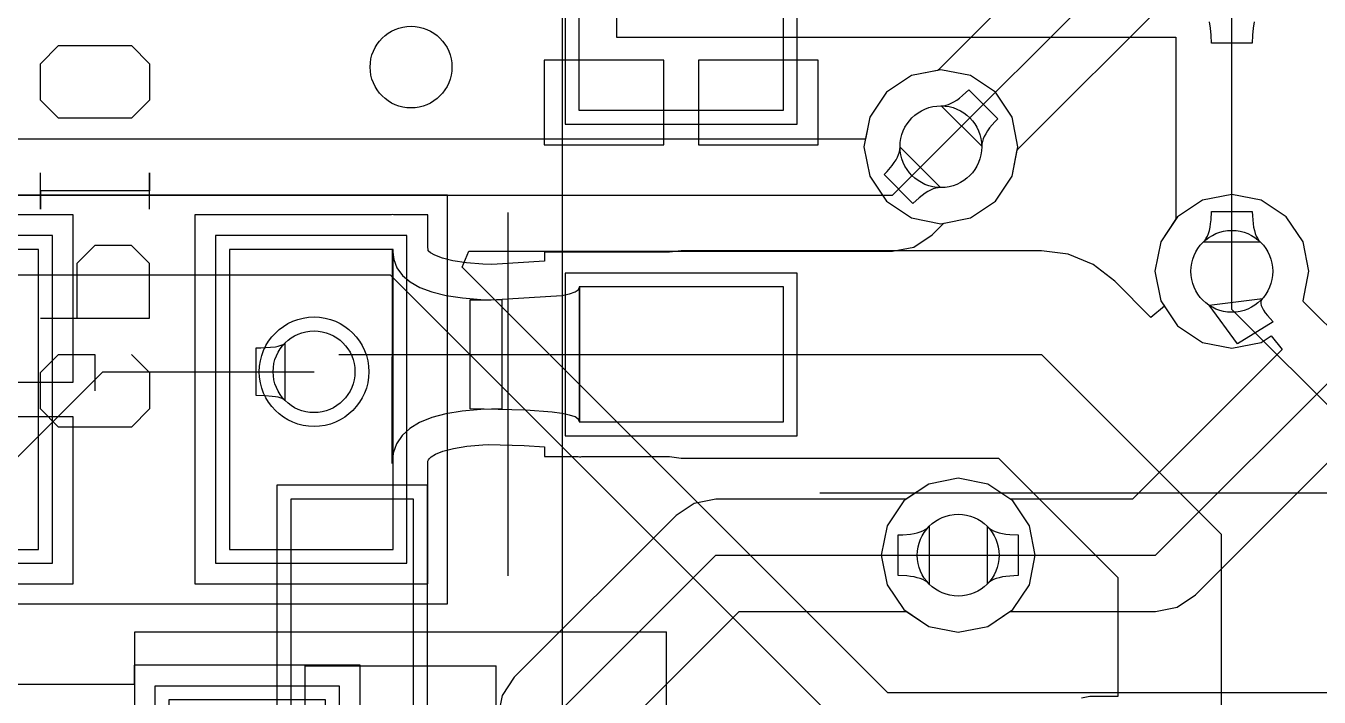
# Model space of a CAD drawing. Header units: millimetres. Extents: x 54.7 to 132.3, y 69.9 to 97.5.
# Drawn here: x 96.82 to 106.3, y 86.61 to 91.54 of the extents above; entities that cross this region are included whole.
import ezdxf

# ---------------------------------------------------------------- set-up
doc = ezdxf.new("R2010")
doc.units = ezdxf.units.MM
for name, color, linetype in [('BottomLayer', 5, 'Continuous'), ('BottomOverlay', 54, 'Continuous'), ('BottomPaste', 16, 'Continuous'), ('BottomSolder', 6, 'Continuous'), ('Mechanical13', 56, 'Continuous'), ('Mechanical15', 56, 'Continuous'), ('MultiLayer', 9, 'Continuous'), ('TopLayer', 1, 'Continuous'), ('TopOverlay', 2, 'Continuous'), ('TopPaste', 8, 'Continuous'), ('TopSolder', 216, 'Continuous')]:
    doc.layers.add(name, color=color, linetype=linetype)

# ---------------------------------------------------------------- blocks, each defined once
blk = doc.blocks.new('ESP32_WROVER_B_3')
at = {"layer": 'BottomOverlay'}
blk.add_line((0, 1.1), (18, 1.1), dxfattribs=at)
blk = doc.blocks.new('LM39100_11')
at = {"layer": 'TopLayer'}
for p, q in [((-1.5892, 3.8235), (-1.5892, 2.3249)), ((1.6908, 3.8235), (-1.5892, 3.8235)), ((1.6908, 2.3249), (1.6908, 3.8235)), ((-1.5892, 2.3249), (1.6908, 2.3249)), ((-2.7305, -2.4765), (-2.7305, -3.9751)), ((-1.7399, -2.4765), (-2.7305, -2.4765)), ((-1.7399, -3.9751), (-1.7399, -2.4765)), ((-0.4442, -2.4758), (-0.4442, -3.9758)), ((0.5458, -2.4758), (-0.4442, -2.4758)), ((0.5458, -3.9758), (0.5458, -2.4758)), ((1.8415, -2.4765), (1.8415, -3.9751)), ((2.8321, -2.4765), (1.8415, -2.4765)), ((2.8321, -3.9751), (2.8321, -2.4765)), ((-2.7305, -3.9751), (-1.7399, -3.9751)), ((-0.4442, -3.9758), (0.5458, -3.9758)), ((1.8415, -3.9751), (2.8321, -3.9751))]:
    blk.add_line(p, q, dxfattribs=at)
at = {"layer": 'TopOverlay'}
for p, q in [((-3.2512, -2.2098), (-3.2512, 1.8542)), ((-2.2352, 1.8542), (-3.2512, 1.8542)), ((3.3528, 1.8542), (2.3368, 1.8542)), ((3.3528, -2.2098), (3.3528, 1.8542))]:
    blk.add_line(p, q, dxfattribs=at)
at = {"layer": 'TopPaste'}
for p, q in [((-1.5892, 3.8235), (-1.5892, 2.3249)), ((1.6908, 3.8235), (-1.5892, 3.8235)), ((1.6908, 2.3249), (1.6908, 3.8235)), ((-1.5892, 2.3249), (1.6908, 2.3249)), ((-2.7305, -2.4765), (-2.7305, -3.9751)), ((-1.7399, -2.4765), (-2.7305, -2.4765)), ((-1.7399, -3.9751), (-1.7399, -2.4765)), ((-0.4442, -2.4758), (-0.4442, -3.9758)), ((0.5458, -2.4758), (-0.4442, -2.4758)), ((0.5458, -3.9758), (0.5458, -2.4758)), ((1.8415, -2.4765), (1.8415, -3.9751)), ((2.8321, -2.4765), (1.8415, -2.4765)), ((2.8321, -3.9751), (2.8321, -2.4765)), ((-2.7305, -3.9751), (-1.7399, -3.9751)), ((-0.4442, -3.9758), (0.5458, -3.9758)), ((1.8415, -3.9751), (2.8321, -3.9751))]:
    blk.add_line(p, q, dxfattribs=at)
at = {"layer": 'TopSolder'}
for p, q in [((-1.6908, 3.9251), (-1.6908, 2.2233)), ((1.7924, 3.9251), (-1.6908, 3.9251)), ((1.7924, 2.2233), (1.7924, 3.9251)), ((-1.6908, 2.2233), (1.7924, 2.2233)), ((-2.8321, -2.3749), (-2.8321, -4.0767)), ((-1.6383, -2.3749), (-2.8321, -2.3749)), ((-1.6383, -4.0767), (-1.6383, -2.3749)), ((-0.5458, -2.3742), (-0.5458, -4.0774)), ((0.6474, -2.3742), (-0.5458, -2.3742)), ((0.6474, -4.0774), (0.6474, -2.3742)), ((1.7399, -2.3749), (1.7399, -4.0767)), ((2.9337, -2.3749), (1.7399, -2.3749)), ((2.9337, -4.0767), (2.9337, -2.3749)), ((-2.8321, -4.0767), (-1.6383, -4.0767)), ((-0.5458, -4.0774), (0.6474, -4.0774)), ((1.7399, -4.0767), (2.9337, -4.0767))]:
    blk.add_line(p, q, dxfattribs=at)
blk = doc.blocks.new('__2812__B_55')
at = {"layer": 'BottomLayer'}
for p, q in [((-1.25, 3.75), (-1.25, 2.85)), ((1.25, 3.75), (-1.25, 3.75)), ((1.25, 2.85), (1.25, 3.75)), ((3.65, 3.75), (3.65, 2.85)), ((6.15, 3.75), (3.65, 3.75)), ((6.15, 2.85), (6.15, 3.75)), ((-1.25, 2.85), (1.25, 2.85)), ((3.65, 2.85), (6.15, 2.85)), ((-1.25, 0.45), (-1.25, -0.45)), ((1.25, 0.45), (-1.25, 0.45)), ((1.25, -0.45), (1.25, 0.45)), ((3.65, 0.45), (3.65, -0.45)), ((6.15, 0.45), (3.65, 0.45)), ((6.15, -0.45), (6.15, 0.45)), ((-1.25, -0.45), (1.25, -0.45)), ((3.65, -0.45), (6.15, -0.45))]:
    blk.add_line(p, q, dxfattribs=at)
at = {"layer": 'BottomOverlay'}
blk.add_line((6.7056, 2.3876), (6.7056, 4.1148), dxfattribs=at)
blk.add_circle((2.413, 1.4986), 1.2549, dxfattribs=at)
at = {"layer": 'BottomPaste'}
for p, q in [((-1.25, 3.75), (-1.25, 2.85)), ((1.25, 3.75), (-1.25, 3.75)), ((1.25, 2.85), (1.25, 3.75)), ((3.65, 3.75), (3.65, 2.85)), ((6.15, 3.75), (3.65, 3.75)), ((6.15, 2.85), (6.15, 3.75)), ((-1.25, 2.85), (1.25, 2.85)), ((3.65, 2.85), (6.15, 2.85)), ((-1.25, 0.45), (-1.25, -0.45)), ((1.25, 0.45), (-1.25, 0.45)), ((1.25, -0.45), (1.25, 0.45)), ((3.65, 0.45), (3.65, -0.45)), ((6.15, 0.45), (3.65, 0.45)), ((6.15, -0.45), (6.15, 0.45)), ((-1.25, -0.45), (1.25, -0.45)), ((3.65, -0.45), (6.15, -0.45))]:
    blk.add_line(p, q, dxfattribs=at)
at = {"layer": 'BottomSolder'}
for p, q in [((-1.3516, 3.8516), (-1.3516, 2.7484)), ((1.3516, 3.8516), (-1.3516, 3.8516)), ((1.3516, 2.7484), (1.3516, 3.8516)), ((3.5484, 3.8516), (3.5484, 2.7484)), ((6.2516, 3.8516), (3.5484, 3.8516)), ((6.2516, 2.7484), (6.2516, 3.8516)), ((-1.3516, 2.7484), (1.3516, 2.7484)), ((3.5484, 2.7484), (6.2516, 2.7484)), ((-1.3516, 0.5516), (-1.3516, -0.5516)), ((1.3516, 0.5516), (-1.3516, 0.5516)), ((1.3516, -0.5516), (1.3516, 0.5516)), ((3.5484, 0.5516), (3.5484, -0.5516)), ((6.2516, 0.5516), (3.5484, 0.5516)), ((6.2516, -0.5516), (6.2516, 0.5516)), ((-1.3516, -0.5516), (1.3516, -0.5516)), ((3.5484, -0.5516), (6.2516, -0.5516))]:
    blk.add_line(p, q, dxfattribs=at)
blk = doc.blocks.new('C3528_57')
at = {"layer": 'TopLayer'}
for p, q in [((-1.9, 1.1), (-1.9, -1.1)), ((-0.7, 1.1), (-1.9, 1.1)), ((-0.7, -1.1), (-0.7, 1.1)), ((0.7, 1.1), (0.7, -1.1)), ((1.9, 1.1), (0.7, 1.1)), ((1.9, -1.1), (1.9, 1.1)), ((-1.9, -1.1), (-0.7, -1.1)), ((0.7, -1.1), (1.9, -1.1))]:
    blk.add_line(p, q, dxfattribs=at)
at = {"layer": 'TopOverlay'}
for p, q in [((-2.3, 1.5), (-2.3, 0)), ((2.3, 1.5), (-2.3, 1.5)), ((2.3, 1.5), (2.3, -1.5)), ((-2.7432, 1.2954), (-2.7432, -1.3716)), ((-2.3, 0), (-2.3, -1.5)), ((2.3, -1.5), (-2.3, -1.5))]:
    blk.add_line(p, q, dxfattribs=at)
at = {"layer": 'TopPaste'}
for p, q in [((-1.9, 1.1), (-1.9, -1.1)), ((-0.7, 1.1), (-1.9, 1.1)), ((-0.7, -1.1), (-0.7, 1.1)), ((0.7, 1.1), (0.7, -1.1)), ((1.9, 1.1), (0.7, 1.1)), ((1.9, -1.1), (1.9, 1.1)), ((-1.9, -1.1), (-0.7, -1.1)), ((0.7, -1.1), (1.9, -1.1))]:
    blk.add_line(p, q, dxfattribs=at)
at = {"layer": 'TopSolder'}
for p, q in [((-2.0016, 1.2016), (-2.0016, -1.2016)), ((-0.5984, 1.2016), (-2.0016, 1.2016)), ((-0.5984, -1.2016), (-0.5984, 1.2016)), ((0.5984, 1.2016), (0.5984, -1.2016)), ((2.0016, 1.2016), (0.5984, 1.2016)), ((2.0016, -1.2016), (2.0016, 1.2016)), ((-2.0016, -1.2016), (-0.5984, -1.2016)), ((0.5984, -1.2016), (2.0016, -1.2016))]:
    blk.add_line(p, q, dxfattribs=at)
blk = doc.blocks.new('_8050_58')
at = {"layer": 'Mechanical13'}
for p, q in [((-0.6238, 1.4238), (0.7762, 1.4238)), ((-0.6238, -1.5762), (-0.6238, 1.4238)), ((0.7762, -1.5762), (0.7762, 1.4238)), ((-0.6238, -1.5762), (0.7762, -1.5762))]:
    blk.add_line(p, q, dxfattribs=at)
at = {"layer": 'Mechanical15'}
for p, q in [((-1.8738, 1.6738), (2.0262, 1.6738)), ((-1.8738, -1.8262), (-1.8738, 1.6738)), ((2.0262, -1.8262), (2.0262, 1.6738)), ((0.0762, -0.5762), (0.0762, 0.4238)), ((-0.4238, -0.0762), (0.5762, -0.0762)), ((-1.8738, -1.8262), (2.0262, -1.8262))]:
    blk.add_line(p, q, dxfattribs=at)
at = {"layer": 'TopLayer'}
for p, q in [((-0.4738, 1.1738), (-1.6238, 1.1738)), ((-1.6238, 1.1738), (-1.6238, 0.5738)), ((-0.4738, 0.5738), (-0.4738, 1.1738)), ((-1.6238, 0.5738), (-0.4738, 0.5738)), ((1.7762, 0.2238), (0.6262, 0.2238)), ((0.6262, 0.2238), (0.6262, -0.3762)), ((1.7762, -0.3762), (1.7762, 0.2238)), ((0.6262, -0.3762), (1.7762, -0.3762)), ((-0.4738, -0.7262), (-1.6238, -0.7262)), ((-1.6238, -0.7262), (-1.6238, -1.3262)), ((-0.4738, -1.3262), (-0.4738, -0.7262)), ((-1.6238, -1.3262), (-0.4738, -1.3262))]:
    blk.add_line(p, q, dxfattribs=at)
at = {"layer": 'TopOverlay'}
for p, q in [((-0.1238, 1.4238), (0.7762, 1.4238)), ((0.7762, 0.6238), (0.7762, 1.4238)), ((0.7762, -1.5762), (0.7762, -0.7762)), ((-0.1238, -1.5762), (0.7762, -1.5762))]:
    blk.add_line(p, q, dxfattribs=at)
blk.add_circle((1.4262, 0.7738), 0.125, dxfattribs=at)
at = {"layer": 'TopPaste'}
for p, q in [((-0.4738, 1.1738), (-1.6238, 1.1738)), ((-1.6238, 1.1738), (-1.6238, 0.5738)), ((-0.4738, 0.5738), (-0.4738, 1.1738)), ((-1.6238, 0.5738), (-0.4738, 0.5738)), ((1.7762, 0.2238), (0.6262, 0.2238)), ((0.6262, 0.2238), (0.6262, -0.3762)), ((1.7762, -0.3762), (1.7762, 0.2238)), ((0.6262, -0.3762), (1.7762, -0.3762)), ((-0.4738, -0.7262), (-1.6238, -0.7262)), ((-1.6238, -0.7262), (-1.6238, -1.3262)), ((-0.4738, -1.3262), (-0.4738, -0.7262)), ((-1.6238, -1.3262), (-0.4738, -1.3262))]:
    blk.add_line(p, q, dxfattribs=at)
at = {"layer": 'TopSolder'}
for p, q in [((-0.3722, 1.2754), (-1.7254, 1.2754)), ((-1.7254, 1.2754), (-1.7254, 0.4722)), ((-0.3722, 0.4722), (-0.3722, 1.2754)), ((-1.7254, 0.4722), (-0.3722, 0.4722)), ((1.8778, 0.3254), (0.5246, 0.3254)), ((0.5246, 0.3254), (0.5246, -0.4778)), ((1.8778, -0.4778), (1.8778, 0.3254)), ((0.5246, -0.4778), (1.8778, -0.4778)), ((-0.3722, -0.6246), (-1.7254, -0.6246)), ((-1.7254, -0.6246), (-1.7254, -1.4278)), ((-0.3722, -1.4278), (-0.3722, -0.6246)), ((-1.7254, -1.4278), (-0.3722, -1.4278))]:
    blk.add_line(p, q, dxfattribs=at)

msp = doc.modelspace()

# ---------------------------------------------------------------- linework, layer by layer
at = {"layer": 'BottomLayer'}
for p, q in [((101.15, 93.5072), (101.15, 91.456)), ((105.664, 89.7382), (105.664, 92.71)), ((105.508, 91.5221), (105.5005, 91.5676)), ((105.8275, 91.5676), (105.82, 91.5221)), ((101.15, 91.456), (105.2521, 91.456)), ((105.2521, 91.456), (105.2521, 90.1245)), ((105.5125, 91.4706), (105.508, 91.5221)), ((105.514, 91.4131), (105.5125, 91.4706)), ((105.8155, 91.4706), (105.814, 91.4131)), ((105.82, 91.5221), (105.8155, 91.4706)), ((105.814, 91.4131), (105.514, 91.4131)), ((103.3142, 91.1745), (103.131, 91.052)), ((103.5304, 91.2175), (103.3142, 91.1745)), ((103.7466, 91.1745), (103.5304, 91.2175)), ((103.9298, 91.052), (103.7466, 91.1745)), ((103.131, 91.052), (103.0085, 90.8688)), ((104.0523, 90.8688), (103.9298, 91.052)), ((103.0085, 90.8688), (102.9767, 90.7089)), ((104.0953, 90.6526), (104.0523, 90.8688)), ((102.9767, 90.7089), (93.6921, 90.7089)), ((103.1748, 90.297), (103.5304, 90.6526)), ((103.2121, 90.577), (103.2202, 90.5961)), ((103.2202, 90.5961), (103.226, 90.6146)), ((103.226, 90.6146), (103.2294, 90.6325)), ((103.2294, 90.6325), (103.2304, 90.6496)), ((103.2304, 90.6496), (103.5274, 90.3526)), ((104.0523, 90.4364), (104.0953, 90.6526)), ((103.1357, 90.4709), (103.1734, 90.5154)), ((103.1734, 90.5154), (103.1887, 90.5366)), ((103.1887, 90.5366), (103.2016, 90.5571)), ((103.2016, 90.5571), (103.2121, 90.577)), ((103.1133, 90.4477), (103.1357, 90.4709)), ((103.3255, 90.2355), (103.1133, 90.4477)), ((103.9298, 90.2532), (104.0523, 90.4364)), ((75.692, 90.297), (103.1748, 90.297)), ((103.4144, 90.3109), (103.3932, 90.2956)), ((103.4349, 90.3238), (103.4144, 90.3109)), ((103.4548, 90.3343), (103.4349, 90.3238)), ((103.4739, 90.3424), (103.4548, 90.3343)), ((103.4924, 90.3482), (103.4739, 90.3424)), ((103.5103, 90.3516), (103.4924, 90.3482)), ((103.5274, 90.3526), (103.5103, 90.3516)), ((103.3713, 90.278), (103.3255, 90.2355)), ((103.3932, 90.2956), (103.3713, 90.278)), ((103.7466, 90.1307), (103.9298, 90.2532)), ((103.5543, 90.0925), (103.7466, 90.1307)), ((105.251, 90.1173), (105.1421, 89.9544)), ((105.2519, 90.1223), (105.251, 90.1173)), ((105.2521, 90.1245), (105.2519, 90.1223)), ((105.5086, 90.0877), (105.5116, 90.1156)), ((105.5116, 90.1156), (105.514, 90.178)), ((105.514, 90.178), (105.814, 90.178)), ((105.814, 90.178), (105.8146, 90.1457)), ((105.8146, 90.1457), (105.8194, 90.0877)), ((103.4661, 90.0057), (103.5485, 90.0882)), ((103.5485, 90.0882), (103.5502, 90.0896)), ((103.5502, 90.0896), (103.5543, 90.0925)), ((105.4846, 89.9974), (105.4924, 90.0168)), ((105.4924, 90.0168), (105.499, 90.0382)), ((105.499, 90.0382), (105.5044, 90.0619)), ((105.5044, 90.0619), (105.5086, 90.0877)), ((105.8194, 90.0877), (105.8236, 90.0619)), ((105.8236, 90.0619), (105.829, 90.0382)), ((105.829, 90.0382), (105.8356, 90.0168)), ((105.8356, 90.0168), (105.8434, 89.9974)), ((103.1748, 89.8851), (103.3324, 89.9164)), ((103.3324, 89.9164), (103.4661, 90.0057)), ((105.1421, 89.9544), (105.0991, 89.7382)), ((105.454, 89.9524), (105.4654, 89.9653)), ((105.874, 89.9524), (105.454, 89.9524)), ((105.4654, 89.9653), (105.4756, 89.9803)), ((105.4756, 89.9803), (105.4846, 89.9974)), ((105.8434, 89.9974), (105.8524, 89.9803)), ((105.8524, 89.9803), (105.8626, 89.9653)), ((105.8626, 89.9653), (105.874, 89.9524)), ((100.0194, 89.7678), (100.068, 89.8851)), ((100.068, 89.8851), (103.1748, 89.8851)), ((103.1422, 86.6449), (100.0194, 89.7678)), ((105.0991, 89.7382), (105.1421, 89.522)), ((88.3412, 89.7128), (99.4918, 89.7128)), ((99.4918, 89.7128), (102.9716, 86.233)), ((105.1052, 87.6554), (106.934, 89.4842)), ((105.1421, 89.522), (105.2646, 89.3388)), ((105.2646, 89.3388), (105.4478, 89.2163)), ((105.8802, 89.2163), (105.952, 89.2644)), ((105.952, 89.2644), (106.033, 89.1657)), ((98.5093, 89.1766), (98.5429, 89.1769)), ((98.5093, 88.8266), (98.5093, 89.1766)), ((98.5429, 89.1769), (98.6492, 89.1853)), ((98.6492, 89.1853), (98.6688, 89.1892)), ((98.6688, 89.1892), (98.6855, 89.1937)), ((98.6855, 89.1937), (98.6994, 89.199)), ((98.6994, 89.199), (98.7105, 89.2049)), ((98.7105, 89.2049), (98.7188, 89.2116)), ((98.7188, 89.2116), (98.7188, 88.7916)), ((106.033, 89.1657), (104.9346, 88.0673)), ((105.4478, 89.2163), (105.664, 89.1733)), ((105.664, 89.1733), (105.8802, 89.2163)), ((95.9124, 87.5304), (97.3836, 89.0016)), ((97.3836, 89.0016), (98.933, 89.0016)), ((98.5737, 88.8252), (98.5093, 88.8266)), ((98.6269, 88.821), (98.5737, 88.8252)), ((98.6492, 88.8179), (98.6269, 88.821)), ((98.6688, 88.814), (98.6492, 88.8179)), ((98.6855, 88.8095), (98.6688, 88.814)), ((98.6994, 88.8042), (98.6855, 88.8095)), ((98.7105, 88.7983), (98.6994, 88.8042)), ((98.7188, 88.7916), (98.7105, 88.7983)), ((105.3965, 87.3641), (106.8705, 88.8382)), ((103.6574, 88.2203), (103.4412, 88.1773)), ((103.8736, 88.1773), (103.6574, 88.2203)), ((103.4412, 88.1773), (103.258, 88.0548)), ((104.0365, 88.0684), (103.8736, 88.1773)), ((103.258, 88.0548), (103.1355, 87.8716)), ((104.0415, 88.0675), (104.0365, 88.0684)), ((104.0437, 88.0673), (104.0415, 88.0675)), ((104.9346, 88.0673), (104.0437, 88.0673)), ((103.1355, 87.8716), (103.0925, 87.6554)), ((103.8716, 87.4454), (103.8716, 87.8654)), ((103.8716, 87.8654), (103.8845, 87.854)), ((103.8845, 87.854), (103.8995, 87.8438)), ((103.8995, 87.8438), (103.9166, 87.8348)), ((103.9166, 87.8348), (103.936, 87.827)), ((103.936, 87.827), (103.9574, 87.8204)), ((103.9574, 87.8204), (103.9811, 87.815)), ((103.9811, 87.815), (104.0069, 87.8108)), ((104.0069, 87.8108), (104.0348, 87.8078)), ((104.0348, 87.8078), (104.0972, 87.8054)), ((104.0972, 87.8054), (104.0972, 87.5054)), ((103.0925, 87.6554), (103.1355, 87.4392)), ((103.6574, 87.6554), (105.1052, 87.6554)), ((103.8845, 87.4568), (103.8716, 87.4454)), ((103.8995, 87.467), (103.8845, 87.4568)), ((103.9166, 87.476), (103.8995, 87.467)), ((103.936, 87.4838), (103.9166, 87.476)), ((103.9574, 87.4904), (103.936, 87.4838)), ((103.9811, 87.4958), (103.9574, 87.4904)), ((104.0069, 87.5), (103.9811, 87.4958)), ((104.0649, 87.5048), (104.0069, 87.5)), ((104.0972, 87.5054), (104.0649, 87.5048)), ((103.1355, 87.4392), (103.258, 87.256)), ((105.2628, 87.2748), (105.3965, 87.3641)), ((105.1052, 87.2435), (105.2628, 87.2748)), ((103.258, 87.256), (103.4412, 87.1335)), ((103.8736, 87.1335), (104.0365, 87.2424)), ((104.0365, 87.2424), (104.0384, 87.2427)), ((104.0384, 87.2427), (104.0473, 87.2435)), ((104.0473, 87.2435), (105.1052, 87.2435)), ((103.4412, 87.1335), (103.6574, 87.0905)), ((103.6574, 87.0905), (103.8736, 87.1335)), ((106.6618, 86.6449), (103.1422, 86.6449))]:
    msp.add_line(p, q, dxfattribs=at)
for centre in [(99.6442, 91.2368), (103.5304, 90.6526), (105.664, 89.7382), (98.933, 89.0016), (103.6574, 87.6554)]:
    msp.add_circle(centre, 0.3, dxfattribs=at)
at = {"layer": 'BottomOverlay'}
for p, q in [((96.9264, 91.261), (97.0597, 91.3943)), ((97.0597, 91.3943), (97.5929, 91.3943)), ((97.5929, 91.3943), (97.7261, 91.261)), ((96.9264, 90.9944), (96.9264, 91.261)), ((97.7261, 91.261), (97.7261, 90.9944)), ((97.0597, 90.8611), (96.9264, 90.9944)), ((97.7261, 90.9944), (97.5929, 90.8611)), ((97.5929, 90.8611), (97.0597, 90.8611)), ((96.9264, 90.1947), (96.9264, 90.4613)), ((97.7261, 90.1947), (97.7261, 90.4613)), ((97.7261, 90.4613), (97.7261, 90.328)), ((97.7261, 90.328), (96.9264, 90.328)), ((96.9264, 90.328), (96.9264, 90.1947)), ((97.3263, 89.9281), (97.193, 89.7948)), ((97.5929, 89.9281), (97.3263, 89.9281)), ((97.7261, 89.7948), (97.5929, 89.9281)), ((97.193, 89.7948), (97.193, 89.3949)), ((97.7261, 89.3949), (97.7261, 89.7948)), ((96.9264, 89.3949), (97.7261, 89.3949)), ((96.9264, 88.9951), (97.0597, 89.1284)), ((97.0597, 89.1284), (97.3263, 89.1284)), ((97.3263, 89.1284), (97.3263, 88.8618)), ((97.5929, 89.1284), (97.7261, 88.9951)), ((96.9264, 88.7285), (96.9264, 88.9951)), ((97.7261, 88.9951), (97.7261, 88.7285)), ((97.0597, 88.5952), (96.9264, 88.7285)), ((97.7261, 88.7285), (97.5929, 88.5952)), ((97.5929, 88.5952), (97.0597, 88.5952))]:
    msp.add_line(p, q, dxfattribs=at)
at = {"layer": 'BottomSolder'}
msp.add_circle((98.933, 89.0016), 0.4016, dxfattribs=at)
at = {"layer": 'MultiLayer'}
for centre in [(99.6442, 91.2368), (103.5304, 90.6526), (105.664, 89.7382), (98.933, 89.0016), (103.6574, 87.6554)]:
    msp.add_circle(centre, 0.3, dxfattribs=at)
at = {"layer": 'TopLayer'}
for p, q in [((103.5304, 90.6526), (108.3818, 95.504)), ((107.666, 95.3707), (103.5123, 91.217)), ((104.0974, 90.6371), (106.8136, 93.3533)), ((101.4984, 91.2876), (100.6214, 91.2876)), ((100.6214, 91.2876), (100.6214, 90.6656)), ((101.4984, 90.6656), (101.4984, 91.2876)), ((102.6294, 91.2876), (101.7524, 91.2876)), ((101.7524, 91.2876), (101.7524, 90.6656)), ((102.6294, 90.6656), (102.6294, 91.2876)), ((103.3142, 91.1745), (103.131, 91.052)), ((103.5065, 91.2127), (103.3142, 91.1745)), ((103.5106, 91.2156), (103.5065, 91.2127)), ((103.5123, 91.217), (103.5106, 91.2156)), ((103.6895, 91.0272), (103.7353, 91.0697)), ((103.7353, 91.0697), (103.9475, 90.8575)), ((103.131, 91.052), (103.0085, 90.8688)), ((103.5684, 90.957), (103.5869, 90.9628)), ((103.5869, 90.9628), (103.606, 90.9709)), ((103.606, 90.9709), (103.6259, 90.9814)), ((103.6259, 90.9814), (103.6464, 90.9943)), ((103.6464, 90.9943), (103.6676, 91.0096)), ((103.6676, 91.0096), (103.6895, 91.0272)), ((103.0085, 90.8688), (102.9655, 90.6526)), ((103.5334, 90.9526), (103.5505, 90.9536)), ((103.8304, 90.6556), (103.5334, 90.9526)), ((103.5505, 90.9536), (103.5684, 90.957)), ((103.8874, 90.7898), (103.8721, 90.7686)), ((103.9251, 90.8343), (103.8874, 90.7898)), ((103.9475, 90.8575), (103.9251, 90.8343)), ((103.8348, 90.6906), (103.8314, 90.6727)), ((103.8406, 90.7091), (103.8348, 90.6906)), ((103.8487, 90.7282), (103.8406, 90.7091)), ((103.8592, 90.7481), (103.8487, 90.7282)), ((103.8721, 90.7686), (103.8592, 90.7481)), ((100.6214, 90.6656), (101.4984, 90.6656)), ((101.7524, 90.6656), (102.6294, 90.6656)), ((102.9655, 90.6526), (103.0085, 90.4364)), ((103.8314, 90.6727), (103.8304, 90.6556)), ((104.0523, 90.4364), (104.0905, 90.6287)), ((104.0905, 90.6287), (104.0916, 90.6302)), ((104.0916, 90.6302), (104.0974, 90.6371)), ((103.0085, 90.4364), (103.131, 90.2532)), ((103.9298, 90.2532), (104.0523, 90.4364)), ((105.664, 90.3031), (105.4478, 90.2601)), ((105.8802, 90.2601), (105.664, 90.3031)), ((103.131, 90.2532), (103.3142, 90.1307)), ((103.7466, 90.1307), (103.9298, 90.2532)), ((105.4478, 90.2601), (105.2646, 90.1376)), ((106.0634, 90.1376), (105.8802, 90.2601)), ((97.1662, 90.1524), (96.4392, 90.1524)), ((97.1662, 88.9254), (97.1662, 90.1524)), ((99.4789, 90.1524), (98.0582, 90.1524)), ((98.0582, 90.1524), (98.0582, 87.4444)), ((99.4796, 90.1526), (99.4789, 90.1524)), ((99.4825, 90.1524), (99.4796, 90.1526)), ((99.4999, 90.1524), (99.4825, 90.1524)), ((99.5097, 90.1543), (99.4999, 90.1524)), ((99.5192, 90.1524), (99.5097, 90.1543)), ((99.7662, 90.1524), (99.5192, 90.1524)), ((99.7662, 89.9256), (99.7662, 90.1524)), ((103.3142, 90.1307), (103.5304, 90.0877)), ((103.5304, 90.0877), (103.7466, 90.1307)), ((105.2646, 90.1376), (105.1421, 89.9544)), ((106.1859, 89.9544), (106.0634, 90.1376)), ((99.7664, 89.9249), (99.7662, 89.9256)), ((99.7707, 89.888), (99.7664, 89.9249)), ((105.1421, 89.9544), (105.0991, 89.7382)), ((106.2289, 89.7382), (106.1859, 89.9544)), ((99.5061, 88.3286), (99.5092, 89.8954)), ((99.5092, 89.8954), (99.5172, 89.8257)), ((99.5172, 89.8257), (99.5411, 89.7633)), ((99.7725, 89.8855), (99.7707, 89.888)), ((99.7858, 89.8742), (99.7725, 89.8855)), ((99.8185, 89.8559), (99.7858, 89.8742)), ((99.8739, 89.8351), (99.8185, 89.8559)), ((99.9518, 89.8158), (99.8739, 89.8351)), ((100.8695, 89.8779), (100.6221, 89.8779)), ((100.6221, 89.8779), (100.6221, 89.8133)), ((100.8791, 89.8798), (100.8695, 89.8779)), ((100.8837, 89.8789), (100.8791, 89.8798)), ((100.8883, 89.8797), (100.8837, 89.8789)), ((100.8958, 89.8779), (100.8883, 89.8797)), ((101.5403, 89.8779), (100.8958, 89.8779)), ((101.6254, 89.8891), (101.5403, 89.8779)), ((104.267, 89.8891), (101.6254, 89.8891)), ((104.4638, 89.8632), (104.267, 89.8891)), ((104.6473, 89.7872), (104.4638, 89.8632)), ((99.5411, 89.7633), (99.5811, 89.7083)), ((100.0512, 89.8007), (99.9518, 89.8158)), ((100.1707, 89.791), (100.0512, 89.8007)), ((100.2373, 89.7894), (100.1707, 89.791)), ((100.6221, 89.8133), (100.2373, 89.7894)), ((104.8048, 89.6664), (104.6473, 89.7872)), ((105.0991, 89.7382), (105.1421, 89.522)), ((105.664, 89.4588), (105.664, 89.7382)), ((106.1859, 89.522), (106.2289, 89.7382)), ((99.5811, 89.7083), (99.6372, 89.6606)), ((99.6372, 89.6606), (99.7092, 89.6203)), ((105.0706, 89.4005), (104.8048, 89.6664)), ((99.7092, 89.6203), (99.7972, 89.5873)), ((99.7972, 89.5873), (99.9012, 89.5616)), ((99.9012, 89.5616), (100.0212, 89.5433)), ((100.0212, 89.5433), (100.1572, 89.5323)), ((100.2311, 89.5295), (100.7511, 89.5618)), ((100.7511, 89.5618), (100.8071, 89.5738)), ((100.8071, 89.5738), (100.8471, 89.5876)), ((100.8471, 89.5876), (100.8711, 89.6033)), ((100.8711, 89.6033), (100.8791, 89.6209)), ((100.8791, 89.6209), (100.8791, 88.6363)), ((105.4968, 89.4891), (105.8878, 89.5384)), ((105.8878, 89.5384), (105.8808, 89.528)), ((100.0791, 89.5286), (100.2311, 89.5295)), ((100.0791, 88.7286), (100.0791, 89.5286)), ((100.1572, 89.5323), (100.3092, 89.5286)), ((100.3092, 89.5286), (100.3092, 88.7286)), ((105.1693, 89.4815), (105.0706, 89.4005)), ((105.1421, 89.522), (105.1693, 89.4815)), ((105.7052, 89.2055), (105.4968, 89.4891)), ((105.664, 89.4588), (107.8992, 87.2236)), ((105.8772, 89.5161), (105.8768, 89.5028)), ((105.8768, 89.5028), (105.8798, 89.488)), ((105.8808, 89.528), (105.8772, 89.5161)), ((105.8798, 89.488), (105.8861, 89.4717)), ((105.8861, 89.4717), (105.8957, 89.4539)), ((105.8957, 89.4539), (105.9086, 89.4346)), ((106.1848, 89.5205), (106.1859, 89.522)), ((106.9689, 88.7365), (106.1848, 89.5205)), ((105.9671, 89.3678), (105.7052, 89.2055)), ((105.9086, 89.4346), (105.9248, 89.4138)), ((105.9248, 89.4138), (105.9443, 89.3916)), ((105.9443, 89.3916), (105.9671, 89.3678)), ((99.1154, 89.1286), (101.6254, 89.1286)), ((101.6254, 89.1286), (104.267, 89.1286)), ((104.267, 89.1286), (105.5878, 87.8078)), ((96.4392, 88.9254), (97.1662, 88.9254)), ((99.8999, 88.6926), (99.7956, 88.6646)), ((100.0203, 88.7126), (99.8999, 88.6926)), ((100.1567, 88.7246), (100.0203, 88.7126)), ((100.4871, 88.7203), (100.0791, 88.7286)), ((100.3092, 88.7286), (100.1567, 88.7246)), ((100.6791, 88.7055), (100.4871, 88.7203)), ((100.7511, 88.6954), (100.6791, 88.7055)), ((100.8071, 88.6834), (100.7511, 88.6954)), ((100.8471, 88.6696), (100.8071, 88.6834)), ((97.1662, 88.6714), (96.4392, 88.6714)), ((97.1662, 87.4444), (97.1662, 88.6714)), ((99.7073, 88.6286), (99.635, 88.5846)), ((99.7956, 88.6646), (99.7073, 88.6286)), ((100.8711, 88.6539), (100.8471, 88.6696)), ((100.8791, 88.6363), (100.8711, 88.6539)), ((99.5787, 88.5326), (99.5385, 88.4726)), ((99.635, 88.5846), (99.5787, 88.5326)), ((99.5143, 88.4046), (99.5061, 88.3286)), ((99.5385, 88.4726), (99.5143, 88.4046)), ((99.8242, 88.3966), (99.8783, 88.4187)), ((99.8783, 88.4187), (99.9548, 88.4392)), ((99.9548, 88.4392), (100.0529, 88.4555)), ((100.0529, 88.4555), (100.1715, 88.4659)), ((100.1715, 88.4659), (100.2095, 88.4669)), ((100.2095, 88.4669), (100.4746, 88.4615)), ((100.4746, 88.4615), (100.6221, 88.4502)), ((100.6221, 88.4502), (100.6221, 88.3793)), ((99.7662, 88.3251), (99.7685, 88.3466)), ((99.7662, 87.4444), (99.7662, 88.3251)), ((99.7685, 88.3466), (99.7716, 88.3553)), ((99.7716, 88.3553), (99.7768, 88.3631)), ((99.7768, 88.3631), (99.7917, 88.3768)), ((99.7917, 88.3768), (99.8242, 88.3966)), ((100.6221, 88.3793), (100.8695, 88.3793)), ((100.8695, 88.3793), (100.8791, 88.3774)), ((100.8791, 88.3774), (100.8837, 88.3783)), ((100.8837, 88.3783), (100.8883, 88.3775)), ((100.8883, 88.3775), (100.8958, 88.3793)), ((100.8958, 88.3793), (101.5403, 88.3793)), ((101.5403, 88.3793), (101.6254, 88.3681)), ((101.6254, 88.3681), (103.952, 88.3681)), ((103.952, 88.3681), (104.8273, 87.4928)), ((103.6574, 88.2203), (103.4412, 88.1773)), ((103.8736, 88.1773), (103.6574, 88.2203)), ((103.4412, 88.1773), (103.2783, 88.0684)), ((104.0568, 88.0548), (103.8736, 88.1773)), ((101.7218, 88.036), (101.5881, 87.9467)), ((101.8794, 88.0673), (101.7218, 88.036)), ((103.2675, 88.0673), (101.8794, 88.0673)), ((103.2764, 88.0681), (103.2675, 88.0673)), ((103.2783, 88.0684), (103.2764, 88.0681)), ((104.1793, 87.8716), (104.0568, 88.0548)), ((101.5881, 87.9467), (100.4017, 86.7603)), ((103.3788, 87.827), (103.3982, 87.8348)), ((103.3982, 87.8348), (103.4153, 87.8438)), ((103.4153, 87.8438), (103.4303, 87.854)), ((103.4303, 87.854), (103.4432, 87.8654)), ((103.4432, 87.8654), (103.4432, 87.4454)), ((104.2223, 87.6554), (104.1793, 87.8716)), ((103.2176, 87.8054), (103.2499, 87.806)), ((103.2176, 87.5054), (103.2176, 87.8054)), ((103.2499, 87.806), (103.3079, 87.8108)), ((103.3079, 87.8108), (103.3337, 87.815)), ((103.3337, 87.815), (103.3574, 87.8204)), ((103.3574, 87.8204), (103.3788, 87.827)), ((105.5878, 84.836), (105.5878, 87.8078)), ((100.693, 86.469), (101.8794, 87.6554)), ((101.8794, 87.6554), (103.6574, 87.6554)), ((104.1793, 87.4392), (104.2223, 87.6554)), ((103.28, 87.503), (103.2176, 87.5054)), ((103.3079, 87.5), (103.28, 87.503)), ((103.3337, 87.4958), (103.3079, 87.5)), ((103.3574, 87.4904), (103.3337, 87.4958)), ((103.3788, 87.4838), (103.3574, 87.4904)), ((103.3982, 87.476), (103.3788, 87.4838)), ((103.4153, 87.467), (103.3982, 87.476)), ((103.4303, 87.4568), (103.4153, 87.467)), ((103.4432, 87.4454), (103.4303, 87.4568)), ((104.8273, 87.4928), (104.8273, 86.619)), ((96.4392, 87.4444), (97.1662, 87.4444)), ((98.0582, 87.4444), (99.7662, 87.4444)), ((104.0568, 87.256), (104.1793, 87.4392)), ((101.1049, 86.2984), (102.05, 87.2435)), ((102.05, 87.2435), (103.2711, 87.2435)), ((103.2711, 87.2435), (103.2733, 87.2433)), ((103.2733, 87.2433), (103.2783, 87.2424)), ((103.2783, 87.2424), (103.4412, 87.1335)), ((103.8736, 87.1335), (104.0568, 87.256)), ((103.4412, 87.1335), (103.6574, 87.0905)), ((103.6574, 87.0905), (103.8736, 87.1335)), ((97.8614, 86.848), (97.614, 86.848)), ((97.614, 86.848), (97.614, 86.7059)), ((97.871, 86.8499), (97.8614, 86.848)), ((97.8807, 86.848), (97.871, 86.8499)), ((97.8937, 86.848), (97.8807, 86.848)), ((97.8987, 86.8484), (97.8937, 86.848)), ((97.9001, 86.848), (97.8987, 86.8484)), ((99.272, 86.848), (97.9001, 86.848)), ((99.272, 85.74), (99.272, 86.848)), ((97.614, 86.7059), (95.3596, 86.7059)), ((100.4017, 86.7603), (100.3124, 86.6266)), ((100.3124, 86.6266), (100.2811, 86.469)), ((104.6226, 86.619), (104.5611, 86.6067)), ((104.8273, 86.619), (104.6226, 86.619))]:
    msp.add_line(p, q, dxfattribs=at)
for centre in [(99.6442, 91.2368), (103.5304, 90.6526), (105.664, 89.7382), (98.933, 89.0016), (103.6574, 87.6554)]:
    msp.add_circle(centre, 0.3, dxfattribs=at)
at = {"layer": 'TopSolder'}
msp.add_circle((98.933, 89.0016), 0.4016, dxfattribs=at)

# ---------------------------------------------------------------- block references
for name, p, rotation in [('LM39100_11', (104.8512, 91.4654), 270), ('ESP32_WROVER_B_3', (101.854, 74.71), 90), ('C3528_57', (97.6122, 88.7984), 180), ('__2812__B_55', (95.9124, 86.8172), 270), ('_8050_58', (99.4918, 85.4202), 360)]:
    msp.add_blockref(name, p, dxfattribs=dict(rotation=rotation))

doc.saveas('drawing.dxf')
